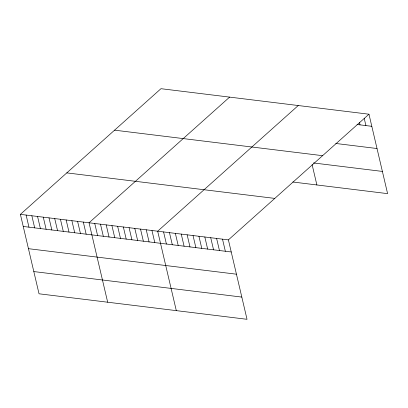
<?xml version="1.0" encoding="UTF-8"?>
<svg xmlns="http://www.w3.org/2000/svg" width="408" height="408" viewBox="0 0 408 408"><rect width="100%" height="100%" fill="white"/><g stroke="black" fill="none" stroke-linecap="round" stroke-linejoin="round"><path stroke-width="0.61" d="M368.97 114.209L228.398 239.879L247.029 319.306L39.03 293.791L20.4 214.363L160.971 88.694L368.97 114.209L387.6 193.637L292.857 182.014M229.612 97.114L89.041 222.783L107.671 302.211M298.253 105.534L157.677 231.203L176.307 310.631M357.077 124.501L371.81 126.312M335.769 143.468L377.017 148.527M114.582 130.167L322.58 155.678M313.436 162.96L382.388 171.421M66.79 172.89L274.788 198.405M20.4 214.363L228.398 239.879M23.236 226.46L231.234 251.976M28.448 248.681L236.446 274.196M33.818 271.57L241.816 297.085M364.211 118.325L365.915 125.588M359.453 122.446L360.024 124.863M312.105 164.597L316.878 184.962M222.503 239.154L225.344 251.251M216.612 238.43L219.448 250.532M210.717 237.706L213.557 249.808M204.826 236.987L207.662 249.084M198.931 236.263L201.771 248.36M193.04 235.538L195.876 247.641M187.144 234.814L189.985 246.916M181.249 234.095L184.09 246.192M175.358 233.371L178.194 245.468M169.463 232.647L172.304 244.749M163.572 231.923L166.408 244.025M151.96 230.5L154.795 242.602M146.237 229.796L149.078 241.898M140.52 229.097L143.356 241.199M134.798 228.393L137.639 240.496M129.081 227.695L131.917 239.792M123.359 226.991L126.194 239.093M117.637 226.292L120.477 238.389M111.919 225.588L114.755 237.691M106.197 224.885L109.038 236.987M100.48 224.186L103.316 236.283M94.758 223.482L97.599 235.584M83.319 222.079L86.159 234.182M77.602 221.381L80.437 233.478M71.879 220.677L74.715 232.779M66.157 219.973L68.998 232.076M60.44 219.274L63.276 231.372M54.718 218.571L57.559 230.673M49.001 217.872L51.836 229.969M43.279 217.168L46.119 229.27M37.562 216.47L40.397 228.567M31.839 215.766L34.68 227.868M26.122 215.062L28.958 227.164"/></g></svg>
